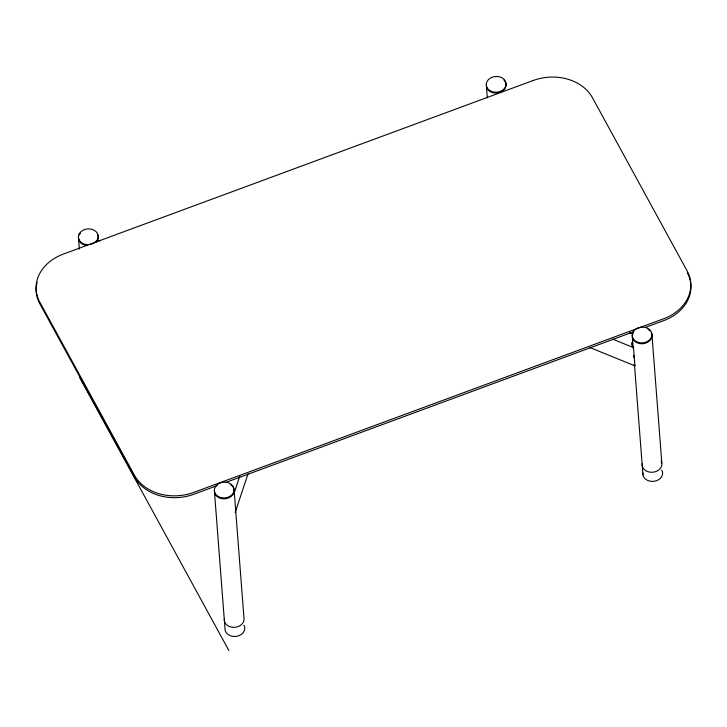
<?xml version="1.0" encoding="UTF-8"?>
<svg xmlns="http://www.w3.org/2000/svg" width="727" height="727" viewBox="0 0 727 727"><rect width="100%" height="100%" fill="white"/><g stroke="black" fill="none" stroke-linecap="round" stroke-linejoin="round"><path stroke-width="1.09" d="M589.697 347.47L634.916 365.845L633.508 347.615L632.008 344.607L632.617 340.545M233.73 494.387L239.783 476.149M235.139 512.608L248.007 473.831M217.237 485.591L193.8 494.251A45.156 35.868 -4.4 0 1 134.577 477.066L39.821 303.722A45.156 35.868 -4.4 0 1 37.122 282.312M225.761 482.446L633.799 331.685M645.521 327.35L663.633 320.662A45.156 35.868 -4.4 0 0 687.324 272.843M629.509 332.775L632.654 334.011M97.827 240.101L99.917 240.955M612.716 339.164L633.508 347.615M634.108 364.79L634.916 365.845M79.625 377.504L228.86 650.529M651.937 334.493L661.824 463.008M632.363 337.292L633.226 348.569M633.753 355.33L633.926 357.584M634.444 364.345L642.95 474.922M631.981 342.553L632.308 346.843M486.445 86.64L487.308 97.909M234.085 489.571L243.972 618.086A9.896 7.861 -4.4 0 1 234.303 627.356A9.896 7.861 -4.4 0 1 224.361 618.831M214.51 492.37L225.097 630A9.896 7.861 -4.4 0 0 237.556 636.107A9.896 7.861 -4.4 0 0 243.972 625.238M78.561 239.065L79.343 249.207M661.824 470.16A9.896 7.861 -4.4 0 1 654.146 481.274A9.896 7.861 -4.4 0 1 642.922 472.868M230.886 484.918A9.896 7.861 -4.4 0 1 227.787 498.24A9.896 7.861 -4.4 0 1 214.474 490.316M97.436 234.303A9.896 7.861 -4.4 0 1 96.264 242.155M87.176 245.517A9.896 7.861 -4.4 0 1 78.525 237.011M79.161 234.994A9.896 7.861 -4.4 0 1 80.424 233.167M91.366 244.145A9.896 7.861 -4.4 0 1 78.543 235.639A9.896 7.861 -4.4 0 1 94.428 230.414A9.896 7.861 -4.4 0 1 92.175 243.881M504.002 80.152A9.896 7.861 -4.4 0 1 498.904 92.738A9.896 7.861 -4.4 0 1 486.408 84.586M661.125 461.045A9.896 7.861 -4.4 0 1 653.446 472.159A9.896 7.861 -4.4 0 1 642.223 463.753M651.238 332.53A9.896 7.861 -4.4 0 1 642.268 343.762A9.896 7.861 -4.4 0 1 632.972 333.23M648.075 329.422A9.896 7.861 -4.4 0 1 649.92 330.803M533.2 80.488L63.367 254.077A45.156 35.868 -4.4 0 0 39.676 301.896L134.431 475.24A45.156 35.868 -4.4 0 0 193.655 492.424L663.487 318.835A45.156 35.868 -4.4 0 0 687.179 271.017L592.423 97.672A45.156 35.868 -4.4 0 0 533.2 80.488M218.3 496.532A9.896 7.861 -4.4 0 0 234.039 490.716A9.896 7.861 -4.4 0 0 220.326 482.937A9.896 7.861 -4.4 0 0 218.3 496.532M490.234 90.802A9.896 7.861 -4.4 0 0 505.983 84.977A9.896 7.861 -4.4 0 0 492.27 77.198A9.896 7.861 -4.4 0 0 490.234 90.802M636.152 341.454A9.896 7.861 -4.4 0 0 651.901 335.638A9.896 7.861 -4.4 0 0 638.188 327.859A9.896 7.861 -4.4 0 0 636.152 341.454"/></g></svg>
